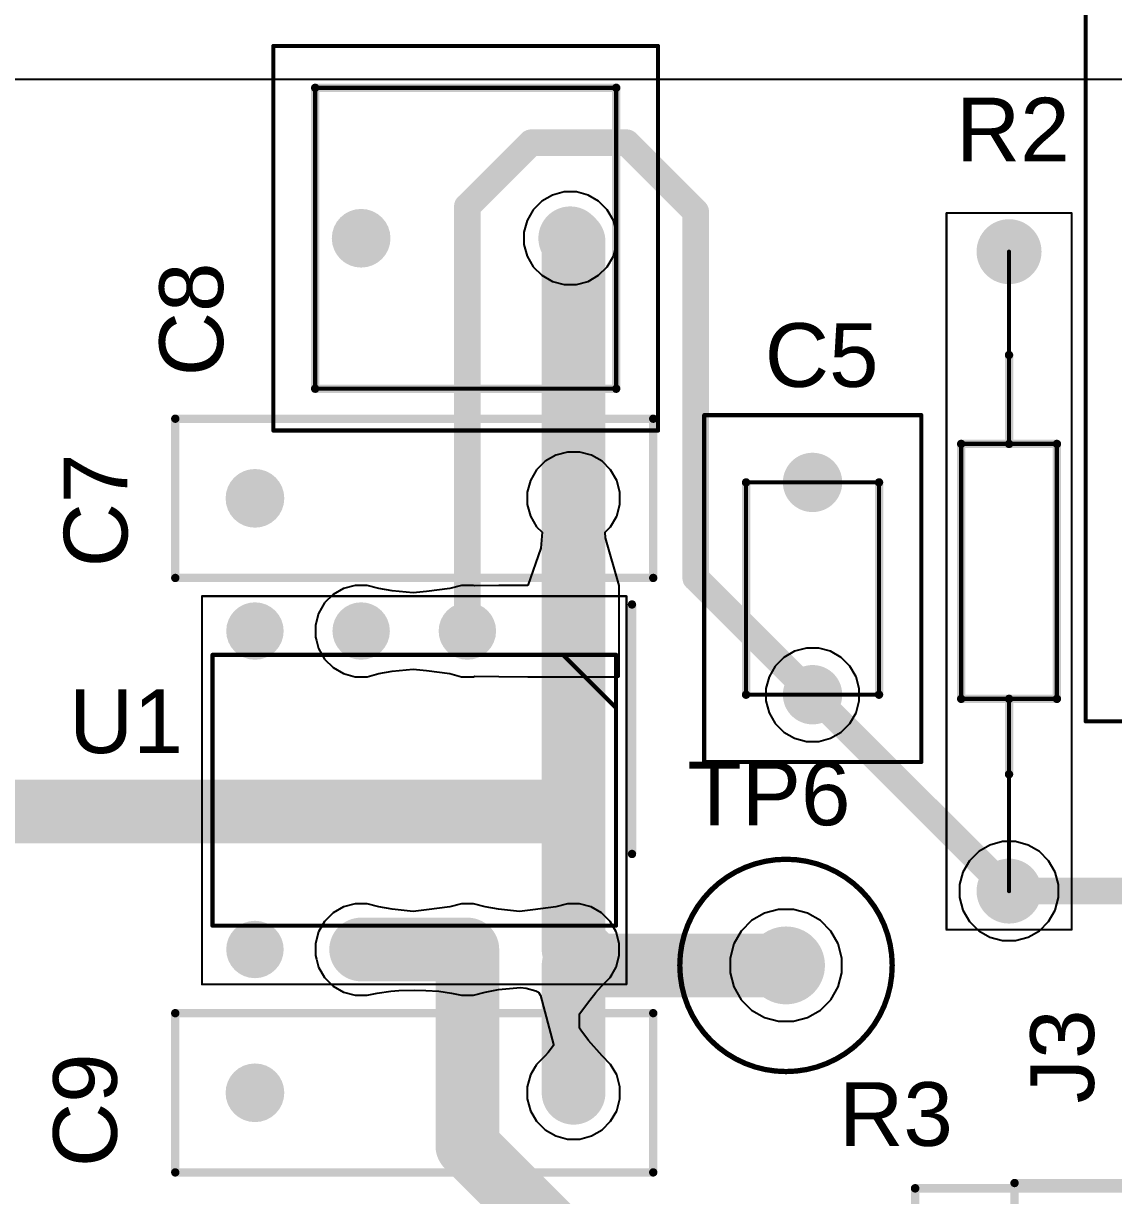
# Model space of a CAD drawing. Header units: millimetres. Extents: x 24 to 183, y 18 to 128.
# Drawn here: x 128.7 to 154.77, y 79.33 to 107.37 of the extents above; entities that cross this region are included whole.
import ezdxf

# ---------------------------------------------------------------- set-up
doc = ezdxf.new("R2010")
doc.units = ezdxf.units.MM
for name, color, linetype in [('BottomLayer', 5, 'Continuous'), ('BottomSolder', 6, 'Continuous'), ('Mechanical13', 56, 'Continuous'), ('Mechanical15', 56, 'Continuous'), ('MultiLayer', 9, 'Continuous'), ('PadHoleLayer', 156, 'Continuous'), ('TopLayer', 1, 'Continuous'), ('TopOverlay', 2, 'Continuous'), ('TopSolder', 216, 'Continuous')]:
    doc.layers.add(name, color=color, linetype=linetype)
doc.styles.add('Arial', font='arial.ttf', dxfattribs={"height": 0.2})

# ---------------------------------------------------------------- blocks, each defined once
blk = doc.blocks.new('5261_7')
at = {"layer": 'BottomLayer'}
h = blk.add_hatch(color=5, dxfattribs=at)
edge = h.paths.add_edge_path()
edge.add_arc((0, 0), 0.83, 0, 360)
at = {"layer": 'BottomSolder'}
h = blk.add_hatch(color=6, dxfattribs=at)
edge = h.paths.add_edge_path()
edge.add_arc((0, 0), 0.9316, 0, 360)
at = {"layer": 'MultiLayer'}
h = blk.add_hatch(color=9, dxfattribs=at)
edge = h.paths.add_edge_path()
edge.add_arc((0, 0), 0.83, 0, 360)
at = {"layer": 'PadHoleLayer'}
h = blk.add_hatch(color=156, dxfattribs=at)
edge = h.paths.add_edge_path()
edge.add_arc((0, 0), 0.53, 0, 360)
at = {"layer": 'TopLayer'}
h = blk.add_hatch(color=1, dxfattribs=at)
edge = h.paths.add_edge_path()
edge.add_arc((0, 0), 0.83, 0, 360)
at = {"layer": 'TopSolder'}
h = blk.add_hatch(color=216, dxfattribs=at)
edge = h.paths.add_edge_path()
edge.add_arc((0, 0), 0.9316, 0, 360)
at = {"layer": 'Mechanical15'}
for points, const_width in [([(2.54, 0, 1), (-2.54, 0, 1)], 0.127), ([(-2.57175, 0, 1), (-2.50825, 0, 1)], 0.0635), ([(2.50825, 0, 1), (2.57175, 0, 1)], 0.0635)]:
    blk.add_lwpolyline(points, format="xyb", close=True, dxfattribs=dict(at, const_width=const_width))
blk = doc.blocks.new('F2W2D0_17')
at = {"layer": 'BottomLayer'}
h = blk.add_hatch(color=5, dxfattribs=at)
edge = h.paths.add_edge_path()
edge.add_arc((0, 0), 0.6, 0, 360)
h = blk.add_hatch(color=5, dxfattribs=at)
edge = h.paths.add_edge_path()
edge.add_arc((15.2, 0), 0.6, 0, 360)
at = {"layer": 'BottomSolder'}
h = blk.add_hatch(color=6, dxfattribs=at)
edge = h.paths.add_edge_path()
edge.add_arc((0, 0), 0.702, 0, 360)
h = blk.add_hatch(color=6, dxfattribs=at)
edge = h.paths.add_edge_path()
edge.add_arc((15.2, 0), 0.702, 0, 360)
at = {"layer": 'MultiLayer'}
h = blk.add_hatch(color=9, dxfattribs=at)
edge = h.paths.add_edge_path()
edge.add_arc((0, 0), 0.6, 0, 360)
h = blk.add_hatch(color=9, dxfattribs=at)
edge = h.paths.add_edge_path()
edge.add_arc((15.2, 0), 0.6, 0, 360)
at = {"layer": 'PadHoleLayer'}
h = blk.add_hatch(color=156, dxfattribs=at)
edge = h.paths.add_edge_path()
edge.add_arc((0, 0), 0.4, 0, 360)
h = blk.add_hatch(color=156, dxfattribs=at)
edge = h.paths.add_edge_path()
edge.add_arc((15.2, 0), 0.4, 0, 360)
at = {"layer": 'TopLayer'}
h = blk.add_hatch(color=1, dxfattribs=at)
edge = h.paths.add_edge_path()
edge.add_arc((0, 0), 0.6, 0, 360)
h = blk.add_hatch(color=1, dxfattribs=at)
edge = h.paths.add_edge_path()
edge.add_arc((15.2, 0), 0.6, 0, 360)
at = {"layer": 'TopSolder'}
h = blk.add_hatch(color=216, dxfattribs=at)
edge = h.paths.add_edge_path()
edge.add_arc((0, 0), 0.702, 0, 360)
h = blk.add_hatch(color=216, dxfattribs=at)
edge = h.paths.add_edge_path()
edge.add_arc((15.2, 0), 0.702, 0, 360)
at = {"layer": 'Mechanical15', "const_width": 0.203}
for points in [[(1.397, -1.397), (1.397, 1.397)], [(1.397, 1.397), (13.843, 1.397)], [(13.843, -1.397), (13.843, 1.397)], [(1.397, -1.397), (13.843, -1.397)]]:
    blk.add_lwpolyline(points, dxfattribs=at)
at = {"layer": 'Mechanical15', "const_width": 0.102}
for points in [[(1.346, 1.397, 1), (1.448, 1.397, 1)], [(1.346, 1.397, 1), (1.448, 1.397, 1)], [(13.792, 1.397, 1), (13.894, 1.397, 1)], [(13.792, 1.397, 1), (13.894, 1.397, 1)], [(1.346, -1.397, 1), (1.448, -1.397, 1)], [(1.346, -1.397, 1), (1.448, -1.397, 1)], [(13.792, -1.397, 1), (13.894, -1.397, 1)], [(13.792, -1.397, 1), (13.894, -1.397, 1)]]:
    blk.add_lwpolyline(points, format="xyb", close=True, dxfattribs=at)
at = {"layer": 'TopOverlay', "const_width": 0.2}
for points in [[(3.775, 1.524), (11.425, 1.524)], [(3.775, 0), (3.775, 1.524)], [(11.425, -1.524), (11.425, 1.524)], [(2.032, 0), (3.775, 0)], [(3.775, -1.524), (3.775, 0)], [(11.425, 0), (13.335, 0)], [(3.775, -1.524), (11.425, -1.524)]]:
    blk.add_lwpolyline(points, dxfattribs=at)
at = {"layer": 'TopOverlay', "const_width": 0.1}
for points in [[(3.725, 1.524, 1), (3.825, 1.524, 1)], [(3.725, 1.524, 1), (3.825, 1.524, 1)], [(11.375, 1.524, 1), (11.475, 1.524, 1)], [(11.375, 1.524, 1), (11.475, 1.524, 1)], [(1.982, 0, 1), (2.082, 0, 1)], [(3.725, 0, 1), (3.825, 0, 1)], [(3.725, 0, 1), (3.825, 0, 1)], [(3.725, 0, 1), (3.825, 0, 1)], [(11.375, 0, 1), (11.475, 0, 1)], [(13.285, 0, 1), (13.385, 0, 1)], [(3.725, -1.524, 1), (3.825, -1.524, 1)], [(3.725, -1.524, 1), (3.825, -1.524, 1)], [(11.375, -1.524, 1), (11.475, -1.524, 1)], [(11.375, -1.524, 1), (11.475, -1.524, 1)]]:
    blk.add_lwpolyline(points, format="xyb", close=True, dxfattribs=at)
blk = doc.blocks.new('RESAD1526W69L610D229_18')
at = {"layer": 'BottomLayer'}
h = blk.add_hatch(color=5, dxfattribs=at)
edge = h.paths.add_edge_path()
edge.add_arc((0, 0), 0.675, 0, 360)
h = blk.add_hatch(color=5, dxfattribs=at)
edge = h.paths.add_edge_path()
edge.add_arc((15.3, 0), 0.675, 0, 360)
at = {"layer": 'BottomSolder'}
h = blk.add_hatch(color=6, dxfattribs=at)
edge = h.paths.add_edge_path()
edge.add_arc((0, 0), 0.777, 0, 360)
h = blk.add_hatch(color=6, dxfattribs=at)
edge = h.paths.add_edge_path()
edge.add_arc((15.3, 0), 0.777, 0, 360)
at = {"layer": 'MultiLayer'}
h = blk.add_hatch(color=9, dxfattribs=at)
edge = h.paths.add_edge_path()
edge.add_arc((0, 0), 0.675, 0, 360)
h = blk.add_hatch(color=9, dxfattribs=at)
edge = h.paths.add_edge_path()
edge.add_arc((15.3, 0), 0.675, 0, 360)
at = {"layer": 'PadHoleLayer'}
h = blk.add_hatch(color=156, dxfattribs=at)
edge = h.paths.add_edge_path()
edge.add_arc((0, 0), 0.45, 0, 360)
h = blk.add_hatch(color=156, dxfattribs=at)
edge = h.paths.add_edge_path()
edge.add_arc((15.3, 0), 0.45, 0, 360)
at = {"layer": 'TopLayer'}
h = blk.add_hatch(color=1, dxfattribs=at)
edge = h.paths.add_edge_path()
edge.add_arc((0, 0), 0.675, 0, 360)
h = blk.add_hatch(color=1, dxfattribs=at)
edge = h.paths.add_edge_path()
edge.add_arc((15.3, 0), 0.675, 0, 360)
at = {"layer": 'TopSolder'}
h = blk.add_hatch(color=216, dxfattribs=at)
edge = h.paths.add_edge_path()
edge.add_arc((0, 0), 0.777, 0, 360)
h = blk.add_hatch(color=216, dxfattribs=at)
edge = h.paths.add_edge_path()
edge.add_arc((15.3, 0), 0.777, 0, 360)
at = {"layer": 'Mechanical13', "const_width": 0.1}
for points in [[(4.6, 1.145), (10.7, 1.145)], [(4.6, 1.145), (4.6, -1.145)], [(10.7, 1.145), (10.7, -1.145)], [(0, 0), (4.6, 0)], [(10.7, 0), (15.3, 0)], [(4.6, -1.145), (10.7, -1.145)]]:
    blk.add_lwpolyline(points, dxfattribs=at)
at = {"layer": 'Mechanical13', "const_width": 0.05}
for points in [[(4.575, 1.145, 1), (4.625, 1.145, 1)], [(4.575, 1.145, 1), (4.625, 1.145, 1)], [(10.675, 1.145, 1), (10.725, 1.145, 1)], [(10.675, 1.145, 1), (10.725, 1.145, 1)], [(-0.025, 0, 1), (0.025, 0, 1)], [(4.575, 0, 1), (4.625, 0, 1)], [(10.675, 0, 1), (10.725, 0, 1)], [(15.275, 0, 1), (15.325, 0, 1)], [(4.575, -1.145, 1), (4.625, -1.145, 1)], [(4.575, -1.145, 1), (4.625, -1.145, 1)], [(10.675, -1.145, 1), (10.725, -1.145, 1)], [(10.675, -1.145, 1), (10.725, -1.145, 1)]]:
    blk.add_lwpolyline(points, format="xyb", close=True, dxfattribs=at)
at = {"layer": 'Mechanical15', "const_width": 0.05}
for points in [[(-0.925, 1.495), (16.225, 1.495)], [(-0.925, 1.495), (-0.925, -1.495)], [(16.225, 1.495), (16.225, -1.495)], [(-0.925, -1.495), (16.225, -1.495)]]:
    blk.add_lwpolyline(points, dxfattribs=at)
at = {"layer": 'Mechanical15', "const_width": 0.025}
for points in [[(-0.937, 1.495, 1), (-0.913, 1.495, 1)], [(-0.937, 1.495, 1), (-0.913, 1.495, 1)], [(16.212, 1.495, 1), (16.237, 1.495, 1)], [(16.212, 1.495, 1), (16.237, 1.495, 1)], [(-0.937, -1.495, 1), (-0.913, -1.495, 1)], [(-0.937, -1.495, 1), (-0.913, -1.495, 1)], [(16.212, -1.495, 1), (16.237, -1.495, 1)], [(16.212, -1.495, 1), (16.237, -1.495, 1)]]:
    blk.add_lwpolyline(points, format="xyb", close=True, dxfattribs=at)
at = {"layer": 'TopOverlay', "const_width": 0.2}
for points in [[(4.6, 1.145), (10.7, 1.145)], [(4.6, 1.145), (4.6, -1.145)], [(10.7, 1.145), (10.7, -1.145)], [(2.794, 0), (4.6, 0)], [(10.7, 0), (12.827, 0)], [(4.6, -1.145), (10.7, -1.145)]]:
    blk.add_lwpolyline(points, dxfattribs=at)
at = {"layer": 'TopOverlay', "const_width": 0.1}
for points in [[(4.55, 1.145, 1), (4.65, 1.145, 1)], [(4.55, 1.145, 1), (4.65, 1.145, 1)], [(10.65, 1.145, 1), (10.75, 1.145, 1)], [(10.65, 1.145, 1), (10.75, 1.145, 1)], [(2.744, 0, 1), (2.844, 0, 1)], [(4.55, 0, 1), (4.65, 0, 1)], [(10.65, 0, 1), (10.75, 0, 1)], [(12.777, 0, 1), (12.877, 0, 1)], [(4.55, -1.145, 1), (4.65, -1.145, 1)], [(4.55, -1.145, 1), (4.65, -1.145, 1)], [(10.65, -1.145, 1), (10.75, -1.145, 1)], [(10.65, -1.145, 1), (10.75, -1.145, 1)]]:
    blk.add_lwpolyline(points, format="xyb", close=True, dxfattribs=at)
blk = doc.blocks.new('C325C201K3G5TA_19')
at = {"layer": 'BottomLayer'}
h = blk.add_hatch(color=5, dxfattribs=at)
edge = h.paths.add_edge_path()
edge.add_arc((0, 0), 0.609, 0, 360)
h = blk.add_hatch(color=5, dxfattribs=at)
edge = h.paths.add_edge_path()
edge.add_arc((5.08, 0), 0.609, 0, 360)
at = {"layer": 'BottomSolder'}
h = blk.add_hatch(color=6, dxfattribs=at)
edge = h.paths.add_edge_path()
edge.add_arc((0, 0), 0.71, 0, 360)
h = blk.add_hatch(color=6, dxfattribs=at)
edge = h.paths.add_edge_path()
edge.add_arc((5.08, 0), 0.71, 0, 360)
at = {"layer": 'MultiLayer'}
h = blk.add_hatch(color=9, dxfattribs=at)
edge = h.paths.add_edge_path()
edge.add_arc((0, 0), 0.609, 0, 360)
h = blk.add_hatch(color=9, dxfattribs=at)
edge = h.paths.add_edge_path()
edge.add_arc((5.08, 0), 0.609, 0, 360)
at = {"layer": 'PadHoleLayer'}
h = blk.add_hatch(color=156, dxfattribs=at)
edge = h.paths.add_edge_path()
edge.add_arc((0, 0), 0.355, 0, 360)
h = blk.add_hatch(color=156, dxfattribs=at)
edge = h.paths.add_edge_path()
edge.add_arc((5.08, 0), 0.355, 0, 360)
at = {"layer": 'TopLayer'}
h = blk.add_hatch(color=1, dxfattribs=at)
edge = h.paths.add_edge_path()
edge.add_arc((0, 0), 0.609, 0, 360)
h = blk.add_hatch(color=1, dxfattribs=at)
edge = h.paths.add_edge_path()
edge.add_arc((5.08, 0), 0.609, 0, 360)
at = {"layer": 'TopSolder'}
h = blk.add_hatch(color=216, dxfattribs=at)
edge = h.paths.add_edge_path()
edge.add_arc((0, 0), 0.71, 0, 360)
h = blk.add_hatch(color=216, dxfattribs=at)
edge = h.paths.add_edge_path()
edge.add_arc((5.08, 0), 0.71, 0, 360)
at = {"layer": 'Mechanical13', "const_width": 0.1}
for points in [[(0, 1.59), (0, -1.59)], [(0, 1.59), (5.08, 1.59)], [(5.08, 1.59), (5.08, -1.59)], [(0, -1.59), (5.08, -1.59)]]:
    blk.add_lwpolyline(points, dxfattribs=at)
at = {"layer": 'Mechanical13', "const_width": 0.05}
for points in [[(-0.025, 1.59, 1), (0.025, 1.59, 1)], [(-0.025, 1.59, 1), (0.025, 1.59, 1)], [(5.055, 1.59, 1), (5.105, 1.59, 1)], [(5.055, 1.59, 1), (5.105, 1.59, 1)], [(-0.025, -1.59, 1), (0.025, -1.59, 1)], [(-0.025, -1.59, 1), (0.025, -1.59, 1)], [(5.055, -1.59, 1), (5.105, -1.59, 1)], [(5.055, -1.59, 1), (5.105, -1.59, 1)]]:
    blk.add_lwpolyline(points, format="xyb", close=True, dxfattribs=at)
at = {"layer": 'Mechanical15', "const_width": 0.1}
for points in [[(-1.609, 2.59), (-1.609, -2.6)], [(-1.609, 2.59), (6.689, 2.59)], [(6.689, 2.59), (6.689, -2.6)], [(-1.609, -2.6), (6.689, -2.6)]]:
    blk.add_lwpolyline(points, dxfattribs=at)
at = {"layer": 'Mechanical15', "const_width": 0.05}
for points in [[(-1.634, 2.59, 1), (-1.584, 2.59, 1)], [(-1.634, 2.59, 1), (-1.584, 2.59, 1)], [(6.664, 2.59, 1), (6.714, 2.59, 1)], [(6.664, 2.59, 1), (6.714, 2.59, 1)], [(-1.634, -2.6, 1), (-1.584, -2.6, 1)], [(-1.634, -2.6, 1), (-1.584, -2.6, 1)], [(6.664, -2.6, 1), (6.714, -2.6, 1)], [(6.664, -2.6, 1), (6.714, -2.6, 1)]]:
    blk.add_lwpolyline(points, format="xyb", close=True, dxfattribs=at)
at = {"layer": 'TopOverlay', "const_width": 0.2}
for points in [[(0, 1.59), (5.08, 1.59)], [(0, -1.59), (5.08, -1.59)]]:
    blk.add_lwpolyline(points, dxfattribs=at)
at = {"layer": 'TopOverlay', "const_width": 0.1}
for points in [[(-0.05, 1.59, 1), (0.05, 1.59, 1)], [(5.03, 1.59, 1), (5.13, 1.59, 1)], [(-0.05, -1.59, 1), (0.05, -1.59, 1)], [(5.03, -1.59, 1), (5.13, -1.59, 1)]]:
    blk.add_lwpolyline(points, format="xyb", close=True, dxfattribs=at)
blk = doc.blocks.new('031_5640_29')
at = {"layer": 'Mechanical15', "const_width": 0.1}
for points in [[(-8.2, -2.67), (-8.2, 34.93)], [(-8.2, -2.67), (8.2, -2.67)]]:
    blk.add_lwpolyline(points, dxfattribs=at)
at = {"layer": 'Mechanical15', "const_width": 0.05}
blk.add_lwpolyline([(-8.225, -2.67, 1), (-8.175, -2.67, 1)], format="xyb", close=True, dxfattribs=at)
blk.add_lwpolyline([(-8.225, -2.67, 1), (-8.175, -2.67, 1)], format="xyb", close=True, dxfattribs=at)
blk = doc.blocks.new('MKS2D041001K00KSSD_33')
at = {"layer": 'BottomLayer'}
h = blk.add_hatch(color=5, dxfattribs=at)
edge = h.paths.add_edge_path()
edge.add_arc((0, 0), 0.6, 0, 360)
h = blk.add_hatch(color=5, dxfattribs=at)
edge = h.paths.add_edge_path()
edge.add_arc((5, 0), 0.6, 0, 360)
at = {"layer": 'BottomSolder'}
h = blk.add_hatch(color=6, dxfattribs=at)
edge = h.paths.add_edge_path()
edge.add_arc((0, 0), 0.702, 0, 360)
h = blk.add_hatch(color=6, dxfattribs=at)
edge = h.paths.add_edge_path()
edge.add_arc((5, 0), 0.702, 0, 360)
at = {"layer": 'MultiLayer'}
h = blk.add_hatch(color=9, dxfattribs=at)
edge = h.paths.add_edge_path()
edge.add_arc((0, 0), 0.6, 0, 360)
h = blk.add_hatch(color=9, dxfattribs=at)
edge = h.paths.add_edge_path()
edge.add_arc((5, 0), 0.6, 0, 360)
at = {"layer": 'PadHoleLayer'}
h = blk.add_hatch(color=156, dxfattribs=at)
edge = h.paths.add_edge_path()
edge.add_arc((0, 0), 0.375, 0, 360)
h = blk.add_hatch(color=156, dxfattribs=at)
edge = h.paths.add_edge_path()
edge.add_arc((5, 0), 0.375, 0, 360)
at = {"layer": 'TopLayer'}
h = blk.add_hatch(color=1, dxfattribs=at)
edge = h.paths.add_edge_path()
edge.add_arc((0, 0), 0.6, 0, 360)
h = blk.add_hatch(color=1, dxfattribs=at)
edge = h.paths.add_edge_path()
edge.add_arc((5, 0), 0.6, 0, 360)
at = {"layer": 'TopSolder'}
h = blk.add_hatch(color=216, dxfattribs=at)
edge = h.paths.add_edge_path()
edge.add_arc((0, 0), 0.702, 0, 360)
h = blk.add_hatch(color=216, dxfattribs=at)
edge = h.paths.add_edge_path()
edge.add_arc((5, 0), 0.702, 0, 360)
at = {"layer": 'Mechanical13', "const_width": 0.2}
for points in [[(6.1, 3.6), (-1.1, 3.6)], [(-1.1, 3.6), (-1.1, -3.6)], [(6.1, 3.6), (6.1, -3.6)], [(6.1, -3.6), (-1.1, -3.6)]]:
    blk.add_lwpolyline(points, dxfattribs=at)
at = {"layer": 'Mechanical13', "const_width": 0.1}
for points in [[(-1.15, 3.6, 1), (-1.05, 3.6, 1)], [(-1.15, 3.6, 1), (-1.05, 3.6, 1)], [(6.05, 3.6, 1), (6.15, 3.6, 1)], [(6.05, 3.6, 1), (6.15, 3.6, 1)], [(-1.15, -3.6, 1), (-1.05, -3.6, 1)], [(-1.15, -3.6, 1), (-1.05, -3.6, 1)], [(6.05, -3.6, 1), (6.15, -3.6, 1)], [(6.05, -3.6, 1), (6.15, -3.6, 1)]]:
    blk.add_lwpolyline(points, format="xyb", close=True, dxfattribs=at)
at = {"layer": 'Mechanical15', "const_width": 0.1}
for points in [[(7.1, 4.6), (-2.1, 4.6)], [(-2.1, 4.6), (-2.1, -4.6)], [(7.1, 4.6), (7.1, -4.6)], [(7.1, -4.6), (-2.1, -4.6)]]:
    blk.add_lwpolyline(points, dxfattribs=at)
at = {"layer": 'Mechanical15', "const_width": 0.05}
for points in [[(-2.125, 4.6, 1), (-2.075, 4.6, 1)], [(-2.125, 4.6, 1), (-2.075, 4.6, 1)], [(7.075, 4.6, 1), (7.125, 4.6, 1)], [(7.075, 4.6, 1), (7.125, 4.6, 1)], [(-2.125, -4.6, 1), (-2.075, -4.6, 1)], [(-2.125, -4.6, 1), (-2.075, -4.6, 1)], [(7.075, -4.6, 1), (7.125, -4.6, 1)], [(7.075, -4.6, 1), (7.125, -4.6, 1)]]:
    blk.add_lwpolyline(points, format="xyb", close=True, dxfattribs=at)
at = {"layer": 'TopOverlay', "const_width": 0.1}
for points in [[(6.1, 3.6), (-1.1, 3.6)], [(-1.1, 3.6), (-1.1, -3.6)], [(6.1, 3.6), (-1.1, 3.6)], [(-1.1, 3.6), (-1.1, -3.6)], [(6.1, 3.6), (6.1, -3.6)], [(6.1, 3.6), (6.1, -3.6)], [(6.1, -3.6), (-1.1, -3.6)], [(6.1, -3.6), (-1.1, -3.6)]]:
    blk.add_lwpolyline(points, dxfattribs=at)
at = {"layer": 'TopOverlay', "const_width": 0.05}
for points in [[(-1.125, 3.6, 1), (-1.075, 3.6, 1)], [(-1.125, 3.6, 1), (-1.075, 3.6, 1)], [(-1.125, 3.6, 1), (-1.075, 3.6, 1)], [(-1.125, 3.6, 1), (-1.075, 3.6, 1)], [(6.075, 3.6, 1), (6.125, 3.6, 1)], [(6.075, 3.6, 1), (6.125, 3.6, 1)], [(6.075, 3.6, 1), (6.125, 3.6, 1)], [(6.075, 3.6, 1), (6.125, 3.6, 1)], [(-1.125, -3.6, 1), (-1.075, -3.6, 1)], [(-1.125, -3.6, 1), (-1.075, -3.6, 1)], [(-1.125, -3.6, 1), (-1.075, -3.6, 1)], [(-1.125, -3.6, 1), (-1.075, -3.6, 1)], [(6.075, -3.6, 1), (6.125, -3.6, 1)], [(6.075, -3.6, 1), (6.125, -3.6, 1)], [(6.075, -3.6, 1), (6.125, -3.6, 1)], [(6.075, -3.6, 1), (6.125, -3.6, 1)]]:
    blk.add_lwpolyline(points, format="xyb", close=True, dxfattribs=at)
blk = doc.blocks.new('DIP762W57P254L952H343Q8N_35')
at = {"layer": 'BottomLayer'}
blk.add_hatch(color=5, dxfattribs=at).paths.add_polyline_path([(-4.395, 4.395), (-3.225, 4.395), (-3.225, 3.225), (-4.395, 3.225)])
h = blk.add_hatch(color=5, dxfattribs=at)
edge = h.paths.add_edge_path()
edge.add_arc((3.81, 3.81), 0.585, 0, 360)
h = blk.add_hatch(color=5, dxfattribs=at)
edge = h.paths.add_edge_path()
edge.add_arc((-3.81, 1.27), 0.585, 0, 360)
h = blk.add_hatch(color=5, dxfattribs=at)
edge = h.paths.add_edge_path()
edge.add_arc((3.81, 1.27), 0.585, 0, 360)
h = blk.add_hatch(color=5, dxfattribs=at)
edge = h.paths.add_edge_path()
edge.add_arc((-3.81, -1.27), 0.585, 0, 360)
h = blk.add_hatch(color=5, dxfattribs=at)
edge = h.paths.add_edge_path()
edge.add_arc((3.81, -1.27), 0.585, 0, 360)
h = blk.add_hatch(color=5, dxfattribs=at)
edge = h.paths.add_edge_path()
edge.add_arc((-3.81, -3.81), 0.585, 0, 360)
h = blk.add_hatch(color=5, dxfattribs=at)
edge = h.paths.add_edge_path()
edge.add_arc((3.81, -3.81), 0.585, 0, 360)
at = {"layer": 'BottomSolder'}
blk.add_hatch(color=6, dxfattribs=at).paths.add_polyline_path([(-4.497, 4.497), (-3.123, 4.497), (-3.123, 3.123), (-4.497, 3.123)])
h = blk.add_hatch(color=6, dxfattribs=at)
edge = h.paths.add_edge_path()
edge.add_arc((3.81, 3.81), 0.687, 0, 360)
h = blk.add_hatch(color=6, dxfattribs=at)
edge = h.paths.add_edge_path()
edge.add_arc((-3.81, 1.27), 0.687, 0, 360)
h = blk.add_hatch(color=6, dxfattribs=at)
edge = h.paths.add_edge_path()
edge.add_arc((3.81, 1.27), 0.687, 0, 360)
h = blk.add_hatch(color=6, dxfattribs=at)
edge = h.paths.add_edge_path()
edge.add_arc((-3.81, -1.27), 0.687, 0, 360)
h = blk.add_hatch(color=6, dxfattribs=at)
edge = h.paths.add_edge_path()
edge.add_arc((3.81, -1.27), 0.687, 0, 360)
h = blk.add_hatch(color=6, dxfattribs=at)
edge = h.paths.add_edge_path()
edge.add_arc((-3.81, -3.81), 0.687, 0, 360)
h = blk.add_hatch(color=6, dxfattribs=at)
edge = h.paths.add_edge_path()
edge.add_arc((3.81, -3.81), 0.687, 0, 360)
at = {"layer": 'MultiLayer'}
blk.add_hatch(color=9, dxfattribs=at).paths.add_polyline_path([(-4.395, 4.395), (-3.225, 4.395), (-3.225, 3.225), (-4.395, 3.225)])
h = blk.add_hatch(color=9, dxfattribs=at)
edge = h.paths.add_edge_path()
edge.add_arc((3.81, 3.81), 0.585, 0, 360)
h = blk.add_hatch(color=9, dxfattribs=at)
edge = h.paths.add_edge_path()
edge.add_arc((-3.81, 1.27), 0.585, 0, 360)
h = blk.add_hatch(color=9, dxfattribs=at)
edge = h.paths.add_edge_path()
edge.add_arc((3.81, 1.27), 0.585, 0, 360)
h = blk.add_hatch(color=9, dxfattribs=at)
edge = h.paths.add_edge_path()
edge.add_arc((-3.81, -1.27), 0.585, 0, 360)
h = blk.add_hatch(color=9, dxfattribs=at)
edge = h.paths.add_edge_path()
edge.add_arc((3.81, -1.27), 0.585, 0, 360)
h = blk.add_hatch(color=9, dxfattribs=at)
edge = h.paths.add_edge_path()
edge.add_arc((-3.81, -3.81), 0.585, 0, 360)
h = blk.add_hatch(color=9, dxfattribs=at)
edge = h.paths.add_edge_path()
edge.add_arc((3.81, -3.81), 0.585, 0, 360)
at = {"layer": 'PadHoleLayer'}
h = blk.add_hatch(color=156, dxfattribs=at)
edge = h.paths.add_edge_path()
edge.add_arc((-3.81, 3.81), 0.385, 0, 360)
h = blk.add_hatch(color=156, dxfattribs=at)
edge = h.paths.add_edge_path()
edge.add_arc((3.81, 3.81), 0.385, 0, 360)
h = blk.add_hatch(color=156, dxfattribs=at)
edge = h.paths.add_edge_path()
edge.add_arc((-3.81, 1.27), 0.385, 0, 360)
h = blk.add_hatch(color=156, dxfattribs=at)
edge = h.paths.add_edge_path()
edge.add_arc((3.81, 1.27), 0.385, 0, 360)
h = blk.add_hatch(color=156, dxfattribs=at)
edge = h.paths.add_edge_path()
edge.add_arc((-3.81, -1.27), 0.385, 0, 360)
h = blk.add_hatch(color=156, dxfattribs=at)
edge = h.paths.add_edge_path()
edge.add_arc((3.81, -1.27), 0.385, 0, 360)
h = blk.add_hatch(color=156, dxfattribs=at)
edge = h.paths.add_edge_path()
edge.add_arc((-3.81, -3.81), 0.385, 0, 360)
h = blk.add_hatch(color=156, dxfattribs=at)
edge = h.paths.add_edge_path()
edge.add_arc((3.81, -3.81), 0.385, 0, 360)
at = {"layer": 'TopLayer'}
blk.add_hatch(color=1, dxfattribs=at).paths.add_polyline_path([(-4.395, 4.395), (-3.225, 4.395), (-3.225, 3.225), (-4.395, 3.225)])
h = blk.add_hatch(color=1, dxfattribs=at)
edge = h.paths.add_edge_path()
edge.add_arc((3.81, 3.81), 0.585, 0, 360)
h = blk.add_hatch(color=1, dxfattribs=at)
edge = h.paths.add_edge_path()
edge.add_arc((-3.81, 1.27), 0.585, 0, 360)
h = blk.add_hatch(color=1, dxfattribs=at)
edge = h.paths.add_edge_path()
edge.add_arc((3.81, 1.27), 0.585, 0, 360)
h = blk.add_hatch(color=1, dxfattribs=at)
edge = h.paths.add_edge_path()
edge.add_arc((-3.81, -1.27), 0.585, 0, 360)
h = blk.add_hatch(color=1, dxfattribs=at)
edge = h.paths.add_edge_path()
edge.add_arc((3.81, -1.27), 0.585, 0, 360)
h = blk.add_hatch(color=1, dxfattribs=at)
edge = h.paths.add_edge_path()
edge.add_arc((-3.81, -3.81), 0.585, 0, 360)
h = blk.add_hatch(color=1, dxfattribs=at)
edge = h.paths.add_edge_path()
edge.add_arc((3.81, -3.81), 0.585, 0, 360)
at = {"layer": 'TopSolder'}
blk.add_hatch(color=216, dxfattribs=at).paths.add_polyline_path([(-4.497, 4.497), (-3.123, 4.497), (-3.123, 3.123), (-4.497, 3.123)])
h = blk.add_hatch(color=216, dxfattribs=at)
edge = h.paths.add_edge_path()
edge.add_arc((3.81, 3.81), 0.687, 0, 360)
h = blk.add_hatch(color=216, dxfattribs=at)
edge = h.paths.add_edge_path()
edge.add_arc((-3.81, 1.27), 0.687, 0, 360)
h = blk.add_hatch(color=216, dxfattribs=at)
edge = h.paths.add_edge_path()
edge.add_arc((3.81, 1.27), 0.687, 0, 360)
h = blk.add_hatch(color=216, dxfattribs=at)
edge = h.paths.add_edge_path()
edge.add_arc((-3.81, -1.27), 0.687, 0, 360)
h = blk.add_hatch(color=216, dxfattribs=at)
edge = h.paths.add_edge_path()
edge.add_arc((3.81, -1.27), 0.687, 0, 360)
h = blk.add_hatch(color=216, dxfattribs=at)
edge = h.paths.add_edge_path()
edge.add_arc((-3.81, -3.81), 0.687, 0, 360)
h = blk.add_hatch(color=216, dxfattribs=at)
edge = h.paths.add_edge_path()
edge.add_arc((3.81, -3.81), 0.687, 0, 360)
at = {"layer": 'Mechanical13', "const_width": 0.1}
for points in [[(-3.24, 3.555), (-1.97, 4.825)], [(-3.24, -4.825), (-3.24, 4.825)], [(3.24, 4.825), (-3.24, 4.825)], [(3.24, -4.825), (3.24, 4.825)], [(3.24, -4.825), (-3.24, -4.825)]]:
    blk.add_lwpolyline(points, dxfattribs=at)
at = {"layer": 'Mechanical13', "const_width": 0.05}
for points in [[(-3.265, 4.825, 1), (-3.215, 4.825, 1)], [(-3.265, 4.825, 1), (-3.215, 4.825, 1)], [(-1.995, 4.825, 1), (-1.945, 4.825, 1)], [(3.215, 4.825, 1), (3.265, 4.825, 1)], [(3.215, 4.825, 1), (3.265, 4.825, 1)], [(-3.265, 3.555, 1), (-3.215, 3.555, 1)], [(-3.265, -4.825, 1), (-3.215, -4.825, 1)], [(-3.265, -4.825, 1), (-3.215, -4.825, 1)], [(3.215, -4.825, 1), (3.265, -4.825, 1)], [(3.215, -4.825, 1), (3.265, -4.825, 1)]]:
    blk.add_lwpolyline(points, format="xyb", close=True, dxfattribs=at)
at = {"layer": 'Mechanical15', "const_width": 0.05}
for points in [[(-4.645, -5.075), (-4.645, 5.075)], [(4.645, 5.075), (-4.645, 5.075)], [(4.645, -5.075), (4.645, 5.075)], [(4.645, -5.075), (-4.645, -5.075)]]:
    blk.add_lwpolyline(points, dxfattribs=at)
at = {"layer": 'Mechanical15', "const_width": 0.025}
for points in [[(-4.657, 5.075, 1), (-4.633, 5.075, 1)], [(-4.657, 5.075, 1), (-4.633, 5.075, 1)], [(4.633, 5.075, 1), (4.657, 5.075, 1)], [(4.633, 5.075, 1), (4.657, 5.075, 1)], [(-4.657, -5.075, 1), (-4.633, -5.075, 1)], [(-4.657, -5.075, 1), (-4.633, -5.075, 1)], [(4.633, -5.075, 1), (4.657, -5.075, 1)], [(4.633, -5.075, 1), (4.657, -5.075, 1)]]:
    blk.add_lwpolyline(points, format="xyb", close=True, dxfattribs=at)
at = {"layer": 'TopOverlay', "const_width": 0.2}
blk.add_lwpolyline([(1.524, 5.207), (-4.445, 5.207)], dxfattribs=at)
at = {"layer": 'TopOverlay', "const_width": 0.1}
for points in [[(-4.495, 5.207, 1), (-4.395, 5.207, 1)], [(1.474, 5.207, 1), (1.574, 5.207, 1)]]:
    blk.add_lwpolyline(points, format="xyb", close=True, dxfattribs=at)
blk = doc.blocks.new('RAD_0_3_46')
at = {"layer": 'BottomLayer'}
h = blk.add_hatch(color=5, dxfattribs=at)
edge = h.paths.add_edge_path()
edge.add_arc((-3.81, 0), 0.6, 0, 360)
h = blk.add_hatch(color=5, dxfattribs=at)
edge = h.paths.add_edge_path()
edge.add_arc((3.81, 0), 0.6, 0, 360)
at = {"layer": 'BottomSolder'}
h = blk.add_hatch(color=6, dxfattribs=at)
edge = h.paths.add_edge_path()
edge.add_arc((-3.81, 0), 0.702, 0, 360)
h = blk.add_hatch(color=6, dxfattribs=at)
edge = h.paths.add_edge_path()
edge.add_arc((3.81, 0), 0.702, 0, 360)
at = {"layer": 'MultiLayer'}
h = blk.add_hatch(color=9, dxfattribs=at)
edge = h.paths.add_edge_path()
edge.add_arc((-3.81, 0), 0.6, 0, 360)
h = blk.add_hatch(color=9, dxfattribs=at)
edge = h.paths.add_edge_path()
edge.add_arc((3.81, 0), 0.6, 0, 360)
at = {"layer": 'PadHoleLayer'}
h = blk.add_hatch(color=156, dxfattribs=at)
edge = h.paths.add_edge_path()
edge.add_arc((-3.81, 0), 0.35, 0, 360)
h = blk.add_hatch(color=156, dxfattribs=at)
edge = h.paths.add_edge_path()
edge.add_arc((3.81, 0), 0.35, 0, 360)
at = {"layer": 'TopLayer'}
h = blk.add_hatch(color=1, dxfattribs=at)
edge = h.paths.add_edge_path()
edge.add_arc((-3.81, 0), 0.6, 0, 360)
h = blk.add_hatch(color=1, dxfattribs=at)
edge = h.paths.add_edge_path()
edge.add_arc((3.81, 0), 0.6, 0, 360)
at = {"layer": 'TopSolder'}
h = blk.add_hatch(color=216, dxfattribs=at)
edge = h.paths.add_edge_path()
edge.add_arc((-3.81, 0), 0.702, 0, 360)
h = blk.add_hatch(color=216, dxfattribs=at)
edge = h.paths.add_edge_path()
edge.add_arc((3.81, 0), 0.702, 0, 360)
at = {"layer": 'TopOverlay', "const_width": 0.2}
for points in [[(-5.715, -1.905), (-5.715, 1.905)], [(-5.715, 1.905), (5.715, 1.905)], [(5.715, -1.905), (5.715, 1.905)], [(-5.715, -1.905), (5.715, -1.905)]]:
    blk.add_lwpolyline(points, dxfattribs=at)
at = {"layer": 'TopOverlay', "const_width": 0.1}
for points in [[(-5.765, 1.905, 1), (-5.665, 1.905, 1)], [(-5.765, 1.905, 1), (-5.665, 1.905, 1)], [(5.665, 1.905, 1), (5.765, 1.905, 1)], [(5.665, 1.905, 1), (5.765, 1.905, 1)], [(-5.765, -1.905, 1), (-5.665, -1.905, 1)], [(-5.765, -1.905, 1), (-5.665, -1.905, 1)], [(5.665, -1.905, 1), (5.765, -1.905, 1)], [(5.665, -1.905, 1), (5.765, -1.905, 1)]]:
    blk.add_lwpolyline(points, format="xyb", close=True, dxfattribs=at)
blk = doc.blocks.new('RAD_0_3_47')
at = {"layer": 'BottomLayer'}
h = blk.add_hatch(color=5, dxfattribs=at)
edge = h.paths.add_edge_path()
edge.add_arc((-3.81, 0), 0.6, 0, 360)
h = blk.add_hatch(color=5, dxfattribs=at)
edge = h.paths.add_edge_path()
edge.add_arc((3.81, 0), 0.6, 0, 360)
at = {"layer": 'BottomSolder'}
h = blk.add_hatch(color=6, dxfattribs=at)
edge = h.paths.add_edge_path()
edge.add_arc((-3.81, 0), 0.702, 0, 360)
h = blk.add_hatch(color=6, dxfattribs=at)
edge = h.paths.add_edge_path()
edge.add_arc((3.81, 0), 0.702, 0, 360)
at = {"layer": 'MultiLayer'}
h = blk.add_hatch(color=9, dxfattribs=at)
edge = h.paths.add_edge_path()
edge.add_arc((-3.81, 0), 0.6, 0, 360)
h = blk.add_hatch(color=9, dxfattribs=at)
edge = h.paths.add_edge_path()
edge.add_arc((3.81, 0), 0.6, 0, 360)
at = {"layer": 'PadHoleLayer'}
h = blk.add_hatch(color=156, dxfattribs=at)
edge = h.paths.add_edge_path()
edge.add_arc((-3.81, 0), 0.35, 0, 360)
h = blk.add_hatch(color=156, dxfattribs=at)
edge = h.paths.add_edge_path()
edge.add_arc((3.81, 0), 0.35, 0, 360)
at = {"layer": 'TopLayer'}
h = blk.add_hatch(color=1, dxfattribs=at)
edge = h.paths.add_edge_path()
edge.add_arc((-3.81, 0), 0.6, 0, 360)
h = blk.add_hatch(color=1, dxfattribs=at)
edge = h.paths.add_edge_path()
edge.add_arc((3.81, 0), 0.6, 0, 360)
at = {"layer": 'TopSolder'}
h = blk.add_hatch(color=216, dxfattribs=at)
edge = h.paths.add_edge_path()
edge.add_arc((-3.81, 0), 0.702, 0, 360)
h = blk.add_hatch(color=216, dxfattribs=at)
edge = h.paths.add_edge_path()
edge.add_arc((3.81, 0), 0.702, 0, 360)
at = {"layer": 'TopOverlay', "const_width": 0.2}
for points in [[(-5.715, -1.905), (-5.715, 1.905)], [(-5.715, 1.905), (5.715, 1.905)], [(5.715, -1.905), (5.715, 1.905)], [(-5.715, -1.905), (5.715, -1.905)]]:
    blk.add_lwpolyline(points, dxfattribs=at)
at = {"layer": 'TopOverlay', "const_width": 0.1}
for points in [[(-5.765, 1.905, 1), (-5.665, 1.905, 1)], [(-5.765, 1.905, 1), (-5.665, 1.905, 1)], [(5.665, 1.905, 1), (5.765, 1.905, 1)], [(5.665, 1.905, 1), (5.765, 1.905, 1)], [(-5.765, -1.905, 1), (-5.665, -1.905, 1)], [(-5.765, -1.905, 1), (-5.665, -1.905, 1)], [(5.665, -1.905, 1), (5.765, -1.905, 1)], [(5.665, -1.905, 1), (5.765, -1.905, 1)]]:
    blk.add_lwpolyline(points, format="xyb", close=True, dxfattribs=at)

msp = doc.modelspace()

# ---------------------------------------------------------------- linework, layer by layer
at = {"layer": 'BottomLayer'}
for p, q in [((48.658, 106.038), (182.238, 106.038)), ((141.351, 103.267), (141.099, 103.122)), ((141.633, 103.343), (141.351, 103.267)), ((141.925, 103.343), (141.633, 103.343)), ((142.207, 103.267), (141.925, 103.343)), ((142.459, 103.122), (142.207, 103.267)), ((141.099, 103.122), (140.892, 102.915)), ((142.666, 102.915), (142.459, 103.122)), ((140.747, 102.663), (140.671, 102.381)), ((140.892, 102.915), (140.747, 102.663)), ((142.811, 102.663), (142.666, 102.915)), ((142.887, 102.381), (142.811, 102.663)), ((140.671, 102.381), (140.671, 102.089)), ((142.887, 102.089), (142.887, 102.381)), ((140.671, 102.089), (140.747, 101.807)), ((142.811, 101.807), (142.887, 102.089)), ((140.747, 101.807), (140.892, 101.555)), ((142.666, 101.555), (142.811, 101.807)), ((140.892, 101.555), (141.099, 101.348)), ((142.459, 101.348), (142.666, 101.555)), ((141.099, 101.348), (141.351, 101.203)), ((142.207, 101.203), (142.459, 101.348)), ((141.351, 101.203), (141.633, 101.127)), ((141.633, 101.127), (141.925, 101.127)), ((141.925, 101.127), (142.207, 101.203)), ((141.431, 97.044), (141.179, 96.899)), ((141.713, 97.12), (141.431, 97.044)), ((142.005, 97.12), (141.713, 97.12)), ((142.287, 97.044), (142.005, 97.12)), ((142.539, 96.899), (142.287, 97.044)), ((141.179, 96.899), (140.972, 96.692)), ((142.746, 96.692), (142.539, 96.899)), ((140.972, 96.692), (140.827, 96.44)), ((142.891, 96.44), (142.746, 96.692)), ((140.827, 96.44), (140.751, 96.158)), ((142.967, 96.158), (142.891, 96.44)), ((140.751, 96.158), (140.751, 95.866)), ((142.967, 95.866), (142.967, 96.158)), ((140.751, 95.866), (140.827, 95.584)), ((142.891, 95.584), (142.967, 95.866)), ((140.827, 95.584), (140.972, 95.332)), ((142.746, 95.332), (142.891, 95.584)), ((140.972, 95.332), (141.104, 95.2)), ((141.104, 95.2), (141.072, 94.817)), ((142.614, 95.2), (142.746, 95.332)), ((142.625, 95.065), (142.614, 95.2)), ((141.072, 94.817), (140.766, 93.93)), ((142.952, 93.93), (142.625, 95.065)), ((136.108, 93.712), (135.904, 93.508)), ((136.357, 93.856), (136.108, 93.712)), ((136.108, 93.712), (136.108, 93.712)), ((136.108, 93.712), (136.108, 93.712)), ((136.635, 93.93), (136.357, 93.856)), ((136.357, 93.856), (136.357, 93.856)), ((136.357, 93.856), (136.357, 93.856)), ((136.923, 93.93), (136.635, 93.93)), ((136.635, 93.93), (136.635, 93.93)), ((137.201, 93.856), (136.923, 93.93)), ((136.923, 93.93), (136.923, 93.93)), ((137.524, 93.798), (137.201, 93.856)), ((137.201, 93.856), (137.201, 93.856)), ((138.022, 93.748), (137.524, 93.798)), ((138.341, 93.783), (138.022, 93.748)), ((138.897, 93.856), (138.341, 93.783)), ((139.175, 93.93), (138.897, 93.856)), ((138.897, 93.856), (138.897, 93.856)), ((139.463, 93.93), (139.175, 93.93)), ((139.175, 93.93), (139.175, 93.93)), ((139.496, 93.921), (139.463, 93.93)), ((140.071, 93.925), (139.496, 93.921)), ((140.766, 93.93), (140.071, 93.925)), ((142.952, 91.744), (142.952, 93.93)), ((142.952, 93.93), (142.952, 93.93)), ((135.904, 93.508), (135.76, 93.259)), ((135.76, 93.259), (135.686, 92.981)), ((135.686, 92.981), (135.686, 92.864)), ((135.686, 92.864), (135.686, 92.693)), ((135.686, 92.693), (135.709, 92.607)), ((135.709, 92.607), (135.76, 92.415)), ((135.76, 92.415), (135.904, 92.166)), ((147.143, 92.353), (146.888, 92.206)), ((147.427, 92.43), (147.143, 92.353)), ((147.721, 92.43), (147.427, 92.43)), ((148.005, 92.353), (147.721, 92.43)), ((148.26, 92.206), (148.005, 92.353)), ((135.904, 92.166), (136.108, 91.962)), ((146.681, 91.999), (146.534, 91.744)), ((146.888, 92.206), (146.681, 91.999)), ((148.467, 91.999), (148.26, 92.206)), ((148.614, 91.744), (148.467, 91.999)), ((136.108, 91.962), (136.108, 91.962)), ((136.108, 91.962), (136.108, 91.962)), ((136.108, 91.962), (136.357, 91.818)), ((136.357, 91.818), (136.357, 91.818)), ((136.357, 91.818), (136.357, 91.818)), ((136.357, 91.818), (136.635, 91.744)), ((136.635, 91.744), (136.635, 91.744)), ((136.635, 91.744), (136.923, 91.744)), ((136.923, 91.744), (137.201, 91.818)), ((136.923, 91.744), (136.923, 91.744)), ((137.201, 91.818), (137.524, 91.876)), ((137.201, 91.818), (137.201, 91.818)), ((137.524, 91.876), (138.022, 91.926)), ((138.022, 91.926), (138.341, 91.891)), ((138.341, 91.891), (138.897, 91.818)), ((138.897, 91.818), (138.897, 91.818)), ((138.897, 91.818), (139.175, 91.744)), ((139.175, 91.744), (139.175, 91.744)), ((139.175, 91.744), (139.463, 91.744)), ((139.463, 91.744), (139.496, 91.753)), ((139.496, 91.753), (140.071, 91.749)), ((140.071, 91.749), (140.766, 91.744)), ((140.766, 91.744), (141.301, 91.744)), ((141.301, 91.744), (142.952, 91.744)), ((146.534, 91.744), (146.457, 91.46)), ((148.691, 91.46), (148.614, 91.744)), ((146.457, 91.46), (146.457, 91.166)), ((148.691, 91.166), (148.691, 91.46)), ((146.457, 91.166), (146.534, 90.882)), ((148.614, 90.882), (148.691, 91.166)), ((146.534, 90.882), (146.681, 90.627)), ((148.467, 90.627), (148.614, 90.882)), ((146.681, 90.627), (146.888, 90.42)), ((148.26, 90.42), (148.467, 90.627)), ((146.888, 90.42), (147.143, 90.273)), ((148.005, 90.273), (148.26, 90.42)), ((147.143, 90.273), (147.427, 90.196)), ((147.427, 90.196), (147.721, 90.196)), ((147.721, 90.196), (148.005, 90.273)), ((152.117, 87.797), (151.816, 87.716)), ((152.429, 87.797), (152.117, 87.797)), ((152.73, 87.716), (152.429, 87.797)), ((151.547, 87.561), (151.326, 87.34)), ((151.816, 87.716), (151.547, 87.561)), ((152.999, 87.561), (152.73, 87.716)), ((153.22, 87.34), (152.999, 87.561)), ((151.326, 87.34), (151.171, 87.071)), ((153.375, 87.071), (153.22, 87.34)), ((151.171, 87.071), (151.09, 86.77)), ((153.456, 86.77), (153.375, 87.071)), ((151.09, 86.77), (151.09, 86.458)), ((153.456, 86.458), (153.456, 86.77)), ((151.09, 86.458), (151.171, 86.157)), ((153.375, 86.157), (153.456, 86.458)), ((136.357, 86.236), (136.108, 86.092)), ((136.635, 86.31), (136.357, 86.236)), ((136.357, 86.236), (136.357, 86.236)), ((136.357, 86.236), (136.357, 86.236)), ((136.635, 86.31), (136.635, 86.31)), ((136.923, 86.31), (136.635, 86.31)), ((137.201, 86.236), (136.923, 86.31)), ((136.923, 86.31), (136.923, 86.31)), ((137.524, 86.178), (137.201, 86.236)), ((137.201, 86.236), (137.201, 86.236)), ((138.022, 86.128), (137.524, 86.178)), ((138.341, 86.163), (138.022, 86.128)), ((138.897, 86.236), (138.341, 86.163)), ((139.175, 86.31), (138.897, 86.236)), ((138.897, 86.236), (138.897, 86.236)), ((139.463, 86.31), (139.175, 86.31)), ((139.741, 86.236), (139.463, 86.31)), ((140.064, 86.178), (139.741, 86.236)), ((139.741, 86.236), (139.741, 86.236)), ((140.562, 86.128), (140.064, 86.178)), ((140.881, 86.163), (140.562, 86.128)), ((141.437, 86.236), (140.881, 86.163)), ((141.715, 86.31), (141.437, 86.236)), ((141.437, 86.236), (141.437, 86.236)), ((142.003, 86.31), (141.715, 86.31)), ((141.715, 86.31), (141.715, 86.31)), ((142.281, 86.236), (142.003, 86.31)), ((142.003, 86.31), (142.003, 86.31)), ((142.53, 86.092), (142.281, 86.236)), ((142.281, 86.236), (142.281, 86.236)), ((142.281, 86.236), (142.281, 86.236)), ((146.763, 86.174), (146.423, 86.083)), ((147.115, 86.174), (146.763, 86.174)), ((147.455, 86.083), (147.115, 86.174)), ((151.171, 86.157), (151.326, 85.888)), ((153.22, 85.888), (153.375, 86.157)), ((135.904, 85.888), (135.76, 85.639)), ((136.108, 86.092), (135.904, 85.888)), ((136.108, 86.092), (136.108, 86.092)), ((136.108, 86.092), (136.108, 86.092)), ((142.734, 85.888), (142.53, 86.092)), ((142.53, 86.092), (142.53, 86.092)), ((142.53, 86.092), (142.53, 86.092)), ((142.878, 85.639), (142.734, 85.888)), ((146.117, 85.907), (145.868, 85.658)), ((146.423, 86.083), (146.117, 85.907)), ((147.761, 85.907), (147.455, 86.083)), ((148.01, 85.658), (147.761, 85.907)), ((151.326, 85.888), (151.547, 85.667)), ((152.999, 85.667), (153.22, 85.888)), ((135.76, 85.639), (135.686, 85.361)), ((142.952, 85.361), (142.878, 85.639)), ((145.868, 85.658), (145.692, 85.352)), ((148.186, 85.352), (148.01, 85.658)), ((151.547, 85.667), (151.816, 85.512)), ((152.73, 85.512), (152.999, 85.667)), ((135.686, 85.361), (135.686, 85.244)), ((142.952, 85.073), (142.952, 85.361)), ((142.952, 85.361), (142.952, 85.361)), ((145.692, 85.352), (145.601, 85.012)), ((148.277, 85.012), (148.186, 85.352)), ((151.816, 85.512), (152.117, 85.431)), ((152.117, 85.431), (152.429, 85.431)), ((152.429, 85.431), (152.73, 85.512)), ((135.686, 85.244), (135.686, 85.073)), ((135.686, 85.073), (135.709, 84.987)), ((135.709, 84.987), (135.76, 84.795)), ((142.878, 84.795), (142.952, 85.073)), ((142.952, 85.073), (142.952, 85.073)), ((145.601, 85.012), (145.601, 84.66)), ((148.277, 84.66), (148.277, 85.012)), ((135.76, 84.795), (135.904, 84.546)), ((142.778, 84.623), (142.878, 84.795)), ((135.904, 84.546), (136.085, 84.365)), ((142.53, 84.342), (142.734, 84.546)), ((142.734, 84.546), (142.778, 84.623)), ((142.734, 84.546), (142.734, 84.546)), ((145.601, 84.66), (145.692, 84.32)), ((148.186, 84.32), (148.277, 84.66)), ((136.085, 84.365), (136.108, 84.342)), ((136.108, 84.342), (136.108, 84.342)), ((136.108, 84.342), (136.357, 84.198)), ((136.357, 84.198), (136.357, 84.198)), ((136.357, 84.198), (136.635, 84.124)), ((136.923, 84.124), (137.158, 84.172)), ((137.158, 84.172), (137.489, 84.22)), ((137.489, 84.22), (137.679, 84.234)), ((137.679, 84.234), (138.049, 84.244)), ((138.049, 84.244), (138.325, 84.237)), ((138.325, 84.237), (138.64, 84.216)), ((138.64, 84.216), (138.94, 84.172)), ((138.94, 84.172), (139.175, 84.124)), ((139.463, 84.124), (139.741, 84.198)), ((139.741, 84.198), (140.064, 84.256)), ((139.741, 84.198), (139.741, 84.198)), ((140.064, 84.256), (140.589, 84.308)), ((140.589, 84.308), (140.728, 84.295)), ((140.728, 84.295), (140.957, 84.228)), ((140.957, 84.228), (141.017, 84.197)), ((141.017, 84.197), (141.067, 84.114)), ((142.251, 84.002), (142.394, 84.186)), ((142.394, 84.186), (142.53, 84.342)), ((145.692, 84.32), (145.868, 84.014)), ((148.01, 84.014), (148.186, 84.32)), ((136.635, 84.124), (136.635, 84.124)), ((136.635, 84.124), (136.923, 84.124)), ((139.175, 84.124), (139.463, 84.124)), ((139.463, 84.124), (139.463, 84.124)), ((141.067, 84.114), (141.381, 82.941)), ((142.004, 83.675), (142.251, 84.002)), ((145.868, 84.014), (146.117, 83.765)), ((147.761, 83.765), (148.01, 84.014)), ((142.004, 83.334), (142.004, 83.675)), ((146.117, 83.765), (146.423, 83.589)), ((146.423, 83.589), (146.763, 83.498)), ((147.115, 83.498), (147.455, 83.589)), ((147.455, 83.589), (147.761, 83.765)), ((142.03, 83.286), (142.004, 83.334)), ((146.763, 83.498), (147.115, 83.498)), ((142.215, 83.04), (142.03, 83.286)), ((142.539, 82.675), (142.215, 83.04)), ((141.25, 82.755), (141.179, 82.675)), ((141.381, 82.917), (141.25, 82.755)), ((141.381, 82.941), (141.381, 82.917)), ((140.972, 82.468), (140.937, 82.408)), ((141.179, 82.675), (140.972, 82.468)), ((140.972, 82.468), (140.972, 82.468)), ((140.972, 82.468), (140.972, 82.468)), ((142.746, 82.468), (142.539, 82.675)), ((142.891, 82.216), (142.746, 82.468)), ((142.746, 82.468), (142.746, 82.468)), ((142.746, 82.468), (142.746, 82.468)), ((140.827, 82.216), (140.751, 81.934)), ((140.937, 82.408), (140.827, 82.216)), ((142.967, 81.934), (142.891, 82.216)), ((140.751, 81.934), (140.751, 81.642)), ((142.967, 81.642), (142.967, 81.934)), ((140.751, 81.642), (140.827, 81.36)), ((142.891, 81.36), (142.967, 81.642)), ((140.827, 81.36), (140.827, 81.36)), ((140.827, 81.36), (140.972, 81.108)), ((142.746, 81.108), (142.891, 81.36)), ((142.891, 81.36), (142.891, 81.36)), ((140.972, 81.108), (141.179, 80.901)), ((142.539, 80.901), (142.746, 81.108)), ((141.179, 80.901), (141.431, 80.756)), ((142.287, 80.756), (142.539, 80.901)), ((141.431, 80.756), (141.713, 80.68)), ((141.713, 80.68), (142.005, 80.68)), ((142.005, 80.68), (142.287, 80.756))]:
    msp.add_line(p, q, dxfattribs=at)
at = {"layer": 'TopLayer'}
for points, const_width in [([(139.319, 102.997), (140.843, 104.521)], 0.635), ([(140.843, 104.521), (143.129, 104.521)], 0.635), ([(143.129, 104.521), (144.78, 102.87)], 0.635), ([(139.319, 92.837), (139.319, 102.997)], 0.635), ([(141.779, 102.235), (141.859, 102.155)], 1.524), ([(144.78, 94.107), (144.78, 102.87)], 0.635), ([(141.859, 96.012), (141.859, 102.155)], 1.524), ([(141.859, 92.837), (141.859, 96.012)], 1.524), ([(144.78, 94.107), (147.574, 91.313)], 0.635), ([(141.859, 88.519), (141.859, 92.837)], 1.524), ([(147.574, 91.313), (152.273, 86.614)], 0.635), ([(121.539, 88.519), (141.859, 88.519)], 1.524), ([(141.859, 85.217), (141.859, 88.519)], 1.524), ([(152.273, 86.614), (157.734, 86.614)], 0.635), ([(136.779, 85.217), (139.319, 85.217)], 1.524), ([(139.319, 80.518), (139.319, 85.217)], 1.524), ([(141.859, 85.217), (142.004, 85.217)], 1.524), ([(142.004, 85.217), (142.385, 84.836)], 1.524), ([(141.859, 81.788), (141.859, 84.836)], 1.524), ([(142.385, 84.836), (146.939, 84.836)], 1.524), ([(139.319, 80.518), (141.732, 78.105)], 1.524)]:
    msp.add_lwpolyline(points, dxfattribs=dict(at, const_width=const_width))
for points, const_width in [([(140.684, 104.521, 1), (141.002, 104.521, 1)], 0.318), ([(140.684, 104.521, 1), (141.002, 104.521, 1)], 0.318), ([(142.97, 104.521, 1), (143.288, 104.521, 1)], 0.318), ([(142.97, 104.521, 1), (143.288, 104.521, 1)], 0.318), ([(139.16, 102.997, 1), (139.478, 102.997, 1)], 0.318), ([(139.16, 102.997, 1), (139.478, 102.997, 1)], 0.318), ([(141.398, 102.235, 1), (142.16, 102.235, 1)], 0.762), ([(144.621, 102.87, 1), (144.939, 102.87, 1)], 0.318), ([(144.621, 102.87, 1), (144.939, 102.87, 1)], 0.318), ([(141.478, 102.155, 1), (142.24, 102.155, 1)], 0.762), ([(141.478, 102.155, 1), (142.24, 102.155, 1)], 0.762), ([(141.478, 96.012, 1), (142.24, 96.012, 1)], 0.762), ([(141.478, 96.012, 1), (142.24, 96.012, 1)], 0.762), ([(144.621, 94.107, 1), (144.939, 94.107, 1)], 0.318), ([(144.621, 94.107, 1), (144.939, 94.107, 1)], 0.318), ([(141.478, 92.837, 1), (142.24, 92.837, 1)], 0.762), ([(141.478, 92.837, 1), (142.24, 92.837, 1)], 0.762), ([(139.16, 92.837, 1), (139.478, 92.837, 1)], 0.318), ([(147.415, 91.313, 1), (147.733, 91.313, 1)], 0.318), ([(147.415, 91.313, 1), (147.733, 91.313, 1)], 0.318), ([(141.478, 88.519, 1), (142.24, 88.519, 1)], 0.762), ([(141.478, 88.519, 1), (142.24, 88.519, 1)], 0.762), ([(141.478, 88.519, 1), (142.24, 88.519, 1)], 0.762), ([(152.114, 86.614, 1), (152.432, 86.614, 1)], 0.318), ([(152.114, 86.614, 1), (152.432, 86.614, 1)], 0.318), ([(136.398, 85.217, 1), (137.16, 85.217, 1)], 0.762), ([(138.938, 85.217, 1), (139.7, 85.217, 1)], 0.762), ([(138.938, 85.217, 1), (139.7, 85.217, 1)], 0.762), ([(141.478, 85.217, 1), (142.24, 85.217, 1)], 0.762), ([(141.478, 85.217, 1), (142.24, 85.217, 1)], 0.762), ([(141.623, 85.217, 1), (142.385, 85.217, 1)], 0.762), ([(141.623, 85.217, 1), (142.385, 85.217, 1)], 0.762), ([(141.478, 84.836, 1), (142.24, 84.836, 1)], 0.762), ([(142.004, 84.836, 1), (142.766, 84.836, 1)], 0.762), ([(142.004, 84.836, 1), (142.766, 84.836, 1)], 0.762), ([(146.558, 84.836, 1), (147.32, 84.836, 1)], 0.762), ([(141.478, 81.788, 1), (142.24, 81.788, 1)], 0.762), ([(138.938, 80.518, 1), (139.7, 80.518, 1)], 0.762), ([(138.938, 80.518, 1), (139.7, 80.518, 1)], 0.762)]:
    msp.add_lwpolyline(points, format="xyb", close=True, dxfattribs=dict(at, const_width=const_width))

# ---------------------------------------------------------------- block references
for name, p in [('031_5640_29', (162.306, 93.345)), ('RAD_0_3_47', (138.049, 96.012)), ('5261_7', (146.939, 84.836)), ('RAD_0_3_46', (138.049, 81.788)), ('F2W2D0_17', (148.63, 78.105))]:
    msp.add_blockref(name, p)
for name, p, rotation in [('MKS2D041001K00KSSD_33', (141.779, 102.235), 180), ('RESAD1526W69L610D229_18', (152.273, 86.614), 90), ('C325C201K3G5TA_19', (147.574, 91.313), 90), ('DIP762W57P254L952H343Q8N_35', (138.049, 89.027), 270)]:
    msp.add_blockref(name, p, dxfattribs=dict(rotation=rotation))

# ---------------------------------------------------------------- texts
at = {"layer": 'TopOverlay', "style": 'Arial'}
for s, p in [('R2', (151.003, 104.073)), ('C5', (146.431, 98.679)), ('U1', (129.794, 89.916)), ('TP6', (144.577, 88.189)), ('R3', (148.209, 80.518))]:
    msp.add_text(s, height=1.524, dxfattribs=at).set_placement(p)
for s, p in [('C8', (133.477, 98.933)), ('C7', (131.191, 94.361)), ('J3', (154.305, 81.534)), ('C9', (130.937, 80.01))]:
    msp.add_text(s, height=1.524, rotation=90, dxfattribs=at).set_placement(p)

doc.saveas('drawing.dxf')
